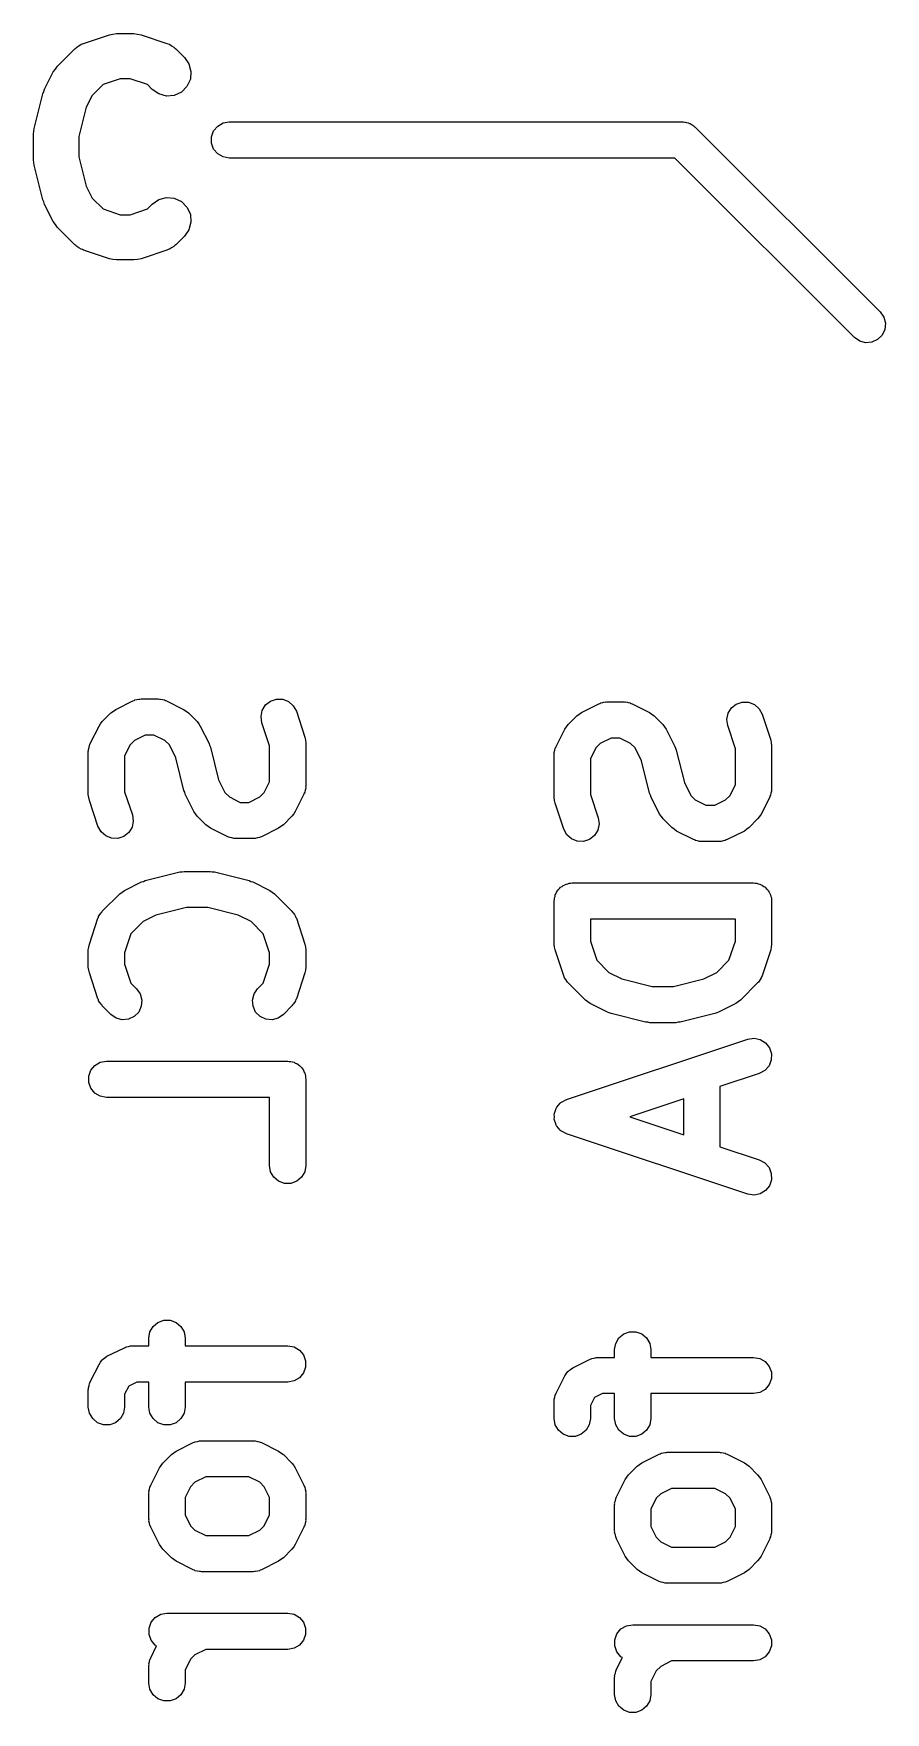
# Model space of a CAD drawing. Extents: x 91.3 to 189.8, y -113.5 to -60.4.
# Drawn here: x 133.19 to 137.89, y -69.68 to -60.41 of the extents above; entities that cross this region are included whole.
import ezdxf

# ---------------------------------------------------------------- set-up
doc = ezdxf.new("R2010")
doc.units = 0
doc.header["$MEASUREMENT"] = 0
doc.layers.add('BLACK', color=7, linetype='CONTINUOUS')

msp = doc.modelspace()

# ---------------------------------------------------------------- linework, layer by layer
at = {"layer": 'Black'}
for p, q in [((133.466, -60.4667), (133.609, -60.419)), ((133.609, -60.419), (133.628, -60.4161)), ((133.628, -60.4161), (133.648, -60.4126)), ((133.648, -60.4126), (133.743, -60.4126)), ((133.743, -60.4126), (133.763, -60.4161)), ((133.763, -60.4161), (133.783, -60.419)), ((133.783, -60.419), (133.926, -60.4667)), ((133.322, -60.5921), (133.417, -60.4968)), ((133.417, -60.4968), (133.423, -60.4927)), ((133.423, -60.4927), (133.428, -60.4873)), ((133.428, -60.4873), (133.44, -60.4803)), ((133.44, -60.4803), (133.452, -60.4719)), ((133.452, -60.4719), (133.459, -60.4701)), ((133.459, -60.4701), (133.466, -60.4667)), ((133.926, -60.4667), (133.932, -60.4701)), ((133.932, -60.4701), (133.939, -60.4719)), ((133.939, -60.4719), (133.951, -60.4803)), ((133.951, -60.4803), (133.964, -60.4873)), ((133.964, -60.4873), (133.969, -60.4927)), ((133.969, -60.4927), (133.975, -60.4968)), ((133.975, -60.4968), (134.022, -60.5445)), ((133.298, -60.6246), (133.31, -60.6085)), ((133.31, -60.6085), (133.322, -60.5921)), ((134.022, -60.5445), (134.047, -60.58)), ((134.047, -60.58), (134.058, -60.622)), ((133.251, -60.7198), (133.298, -60.6246)), ((133.573, -60.6945), (133.513, -60.7545)), ((133.668, -60.6626), (133.573, -60.6945)), ((133.723, -60.6626), (133.668, -60.6626)), ((133.819, -60.6945), (133.723, -60.6626)), ((133.845, -60.7212), (133.819, -60.6945)), ((134.036, -60.7046), (134.006, -60.7353)), ((134.055, -60.6652), (134.036, -60.7046)), ((134.058, -60.622), (134.055, -60.6652)), ((133.193, -60.9359), (133.241, -60.7454)), ((133.241, -60.7454), (133.247, -60.7329)), ((133.247, -60.7329), (133.251, -60.7198)), ((133.513, -60.7545), (133.48, -60.8193)), ((133.881, -60.7461), (133.845, -60.7212)), ((133.923, -60.7574), (133.881, -60.7461)), ((133.966, -60.7536), (133.923, -60.7574)), ((134.006, -60.7353), (133.966, -60.7536)), ((133.48, -60.8193), (133.44, -60.9816)), ((133.19, -60.9662), (133.192, -60.9511)), ((133.19, -61.109), (133.19, -60.9662)), ((133.192, -60.9511), (133.193, -60.9359)), ((133.44, -60.9816), (133.44, -61.0937)), ((134.172, -60.9826), (134.183, -60.95)), ((134.172, -61.0174), (134.172, -60.9826)), ((134.183, -60.95), (134.206, -60.9234)), ((134.206, -60.9234), (134.236, -60.906)), ((134.236, -60.906), (134.27, -60.9)), ((134.27, -60.9), (136.77, -60.9)), ((136.77, -60.9), (136.774, -60.9008)), ((136.774, -60.9008), (136.779, -60.9004)), ((136.779, -60.9004), (136.791, -60.9038)), ((136.791, -60.9038), (136.804, -60.906)), ((136.804, -60.906), (136.808, -60.9082)), ((136.808, -60.9082), (136.812, -60.9094)), ((136.812, -60.9094), (136.823, -60.9169)), ((136.823, -60.9169), (136.834, -60.9234)), ((136.834, -60.9234), (136.837, -60.9268)), ((136.837, -60.9268), (136.841, -60.9293)), ((136.841, -60.9293), (137.861, -61.9493)), ((134.183, -61.05), (134.172, -61.0174)), ((134.206, -61.0766), (134.183, -61.05)), ((134.236, -61.094), (134.206, -61.0766)), ((133.192, -61.1241), (133.19, -61.109)), ((133.193, -61.1394), (133.192, -61.1241)), ((133.241, -61.3298), (133.193, -61.1394)), ((133.44, -61.0937), (133.48, -61.2559)), ((134.27, -61.1), (134.236, -61.094)), ((136.729, -61.1), (134.27, -61.1)), ((137.719, -62.0907), (136.729, -61.1)), ((133.48, -61.2559), (133.513, -61.3207)), ((133.247, -61.3423), (133.241, -61.3298)), ((133.251, -61.3554), (133.247, -61.3423)), ((133.298, -61.4507), (133.251, -61.3554)), ((133.513, -61.3207), (133.573, -61.3807)), ((133.819, -61.3807), (133.845, -61.354)), ((133.845, -61.354), (133.881, -61.3291)), ((133.881, -61.3291), (133.923, -61.3179)), ((133.923, -61.3179), (133.966, -61.3216)), ((133.966, -61.3216), (134.006, -61.34)), ((134.006, -61.34), (134.036, -61.3707)), ((133.31, -61.4668), (133.298, -61.4507)), ((133.573, -61.3807), (133.668, -61.4126)), ((133.668, -61.4126), (133.723, -61.4126)), ((133.723, -61.4126), (133.819, -61.3807)), ((134.036, -61.3707), (134.055, -61.41)), ((134.055, -61.41), (134.058, -61.4533)), ((133.322, -61.4831), (133.31, -61.4668)), ((133.417, -61.5784), (133.322, -61.4831)), ((134.022, -61.5308), (133.975, -61.5784)), ((134.047, -61.4952), (134.022, -61.5308)), ((134.058, -61.4533), (134.047, -61.4952)), ((133.423, -61.5825), (133.417, -61.5784)), ((133.428, -61.5879), (133.423, -61.5825)), ((133.44, -61.5949), (133.428, -61.5879)), ((133.452, -61.6033), (133.44, -61.5949)), ((133.459, -61.6052), (133.452, -61.6033)), ((133.466, -61.6086), (133.459, -61.6052)), ((133.609, -61.6562), (133.466, -61.6086)), ((133.926, -61.6086), (133.783, -61.6562)), ((133.932, -61.6052), (133.926, -61.6086)), ((133.939, -61.6033), (133.932, -61.6052)), ((133.951, -61.5949), (133.939, -61.6033)), ((133.964, -61.5879), (133.951, -61.5949)), ((133.969, -61.5825), (133.964, -61.5879)), ((133.975, -61.5784), (133.969, -61.5825)), ((133.628, -61.6591), (133.609, -61.6562)), ((133.648, -61.6626), (133.628, -61.6591)), ((133.743, -61.6626), (133.648, -61.6626)), ((133.763, -61.6591), (133.743, -61.6626)), ((133.783, -61.6562), (133.763, -61.6591)), ((137.861, -61.9493), (137.881, -61.9777)), ((137.881, -61.9777), (137.89, -62.0113)), ((137.748, -62.1106), (137.719, -62.0907)), ((137.872, -62.0774), (137.847, -62.1019)), ((137.887, -62.0459), (137.872, -62.0774)), ((137.89, -62.0113), (137.887, -62.0459)), ((137.781, -62.1196), (137.748, -62.1106)), ((137.816, -62.1166), (137.781, -62.1196)), ((137.847, -62.1019), (137.816, -62.1166)), ((133.643, -64.1439), (133.738, -64.0963)), ((133.738, -64.0963), (133.744, -64.0946)), ((133.744, -64.0946), (133.749, -64.0917)), ((133.749, -64.0917), (133.76, -64.0897)), ((133.76, -64.0897), (133.771, -64.0864)), ((133.771, -64.0864), (133.777, -64.0867)), ((133.777, -64.0867), (133.783, -64.0857)), ((133.783, -64.0857), (133.878, -64.0857)), ((133.878, -64.0857), (133.884, -64.0867)), ((133.884, -64.0867), (133.89, -64.0864)), ((133.89, -64.0864), (133.901, -64.0897)), ((133.901, -64.0897), (133.912, -64.0917)), ((133.912, -64.0917), (133.917, -64.0946)), ((133.917, -64.0946), (133.923, -64.0963)), ((133.923, -64.0963), (134.018, -64.1439)), ((134.452, -64.149), (134.47, -64.1194)), ((134.47, -64.1194), (134.497, -64.0978)), ((134.497, -64.0978), (134.53, -64.0868)), ((134.53, -64.0868), (134.565, -64.0877)), ((134.565, -64.0877), (134.597, -64.1005)), ((134.597, -64.1005), (134.623, -64.1236)), ((134.623, -64.1236), (134.64, -64.1541)), ((136.213, -64.1601), (136.308, -64.1125)), ((136.308, -64.1125), (136.314, -64.1108)), ((136.314, -64.1108), (136.319, -64.1079)), ((136.319, -64.1079), (136.33, -64.1059)), ((136.33, -64.1059), (136.341, -64.1026)), ((136.341, -64.1026), (136.347, -64.1029)), ((136.347, -64.1029), (136.353, -64.1019)), ((136.353, -64.1019), (136.448, -64.1019)), ((136.448, -64.1019), (136.454, -64.1029)), ((136.454, -64.1029), (136.46, -64.1026)), ((136.46, -64.1026), (136.471, -64.1059)), ((136.471, -64.1059), (136.482, -64.1079)), ((136.482, -64.1079), (136.487, -64.1108)), ((136.487, -64.1108), (136.493, -64.1125)), ((136.493, -64.1125), (136.588, -64.1601)), ((137.022, -64.1651), (137.04, -64.1356)), ((137.04, -64.1356), (137.067, -64.114)), ((137.067, -64.114), (137.1, -64.103)), ((137.1, -64.103), (137.135, -64.1039)), ((137.135, -64.1039), (137.167, -64.1167)), ((137.167, -64.1167), (137.193, -64.1397)), ((133.551, -64.2362), (133.56, -64.2234)), ((133.56, -64.2234), (133.569, -64.2102)), ((133.569, -64.2102), (133.617, -64.1626)), ((133.617, -64.1626), (133.63, -64.1534)), ((133.63, -64.1534), (133.643, -64.1439)), ((134.018, -64.1439), (134.031, -64.1534)), ((134.031, -64.1534), (134.044, -64.1626)), ((134.044, -64.1626), (134.092, -64.2102)), ((134.092, -64.2102), (134.101, -64.2234)), ((134.101, -64.2234), (134.11, -64.2362)), ((134.445, -64.183), (134.452, -64.149)), ((134.45, -64.2173), (134.445, -64.183)), ((134.492, -64.3448), (134.45, -64.2173)), ((134.64, -64.1541), (134.687, -64.2969)), ((136.13, -64.2396), (136.139, -64.2264)), ((136.139, -64.2264), (136.187, -64.1788)), ((136.187, -64.1788), (136.2, -64.1696)), ((136.2, -64.1696), (136.213, -64.1601)), ((136.588, -64.1601), (136.601, -64.1696)), ((136.601, -64.1696), (136.614, -64.1788)), ((136.614, -64.1788), (136.662, -64.2264)), ((136.662, -64.2264), (136.671, -64.2395)), ((137.015, -64.1992), (137.022, -64.1651)), ((137.02, -64.2335), (137.015, -64.1992)), ((137.193, -64.1397), (137.21, -64.1703)), ((137.21, -64.1703), (137.257, -64.3131)), ((133.503, -64.3315), (133.551, -64.2362)), ((133.747, -64.3155), (133.722, -64.3402)), ((133.806, -64.2857), (133.747, -64.3155)), ((133.854, -64.2857), (133.806, -64.2857)), ((133.914, -64.3155), (133.854, -64.2857)), ((133.939, -64.3402), (133.914, -64.3155)), ((134.11, -64.2362), (134.158, -64.3315)), ((134.687, -64.2969), (134.69, -64.3128)), ((134.69, -64.3128), (134.692, -64.3286)), ((136.073, -64.3477), (136.121, -64.2524)), ((136.121, -64.2524), (136.13, -64.2396)), ((136.376, -64.3019), (136.317, -64.3317)), ((136.424, -64.3019), (136.376, -64.3019)), ((136.484, -64.3317), (136.424, -64.3019)), ((136.671, -64.2395), (136.68, -64.2524)), ((136.68, -64.2524), (136.728, -64.3477)), ((137.062, -64.361), (137.02, -64.2335)), ((137.257, -64.3131), (137.26, -64.329)), ((133.492, -64.3762), (133.493, -64.3705)), ((133.492, -64.6143), (133.492, -64.3762)), ((133.493, -64.3648), (133.496, -64.3535)), ((133.493, -64.3705), (133.493, -64.3648)), ((133.496, -64.3535), (133.498, -64.342)), ((133.498, -64.342), (133.501, -64.337)), ((133.501, -64.337), (133.503, -64.3315)), ((133.722, -64.3402), (133.692, -64.3998)), ((133.692, -64.3998), (133.692, -64.5981)), ((133.974, -64.4111), (133.939, -64.3402)), ((134.019, -64.5909), (133.974, -64.4111)), ((134.158, -64.3315), (134.161, -64.342)), ((134.161, -64.342), (134.166, -64.3519)), ((134.166, -64.3519), (134.211, -64.5318)), ((134.492, -64.5431), (134.492, -64.3448)), ((134.692, -64.3286), (134.692, -64.5667)), ((136.062, -64.3924), (136.063, -64.3867)), ((136.062, -64.6305), (136.062, -64.3924)), ((136.063, -64.3809), (136.066, -64.3697)), ((136.063, -64.3867), (136.063, -64.3809)), ((136.066, -64.3697), (136.068, -64.3582)), ((136.068, -64.3582), (136.071, -64.3532)), ((136.071, -64.3532), (136.073, -64.3477)), ((136.292, -64.3564), (136.262, -64.416)), ((136.262, -64.416), (136.262, -64.6142)), ((136.317, -64.3317), (136.292, -64.3564)), ((136.509, -64.3564), (136.484, -64.3317)), ((136.544, -64.4273), (136.509, -64.3564)), ((136.728, -64.3477), (136.731, -64.3581)), ((136.731, -64.3581), (136.736, -64.3681)), ((136.736, -64.3681), (136.781, -64.548)), ((137.062, -64.5592), (137.062, -64.361)), ((137.26, -64.329), (137.262, -64.3448)), ((137.262, -64.3448), (137.262, -64.5829)), ((136.589, -64.6071), (136.544, -64.4273)), ((133.692, -64.5981), (133.735, -64.7255)), ((134.024, -64.6009), (134.019, -64.5909)), ((134.027, -64.6114), (134.024, -64.6009)), ((134.211, -64.5318), (134.246, -64.6027)), ((134.246, -64.6027), (134.271, -64.6273)), ((134.438, -64.6273), (134.463, -64.6027)), ((134.463, -64.6027), (134.492, -64.5431)), ((134.686, -64.6009), (134.683, -64.6059)), ((134.688, -64.5893), (134.686, -64.6009)), ((134.692, -64.5781), (134.688, -64.5893)), ((134.692, -64.5667), (134.691, -64.5723)), ((134.691, -64.5723), (134.692, -64.5781)), ((136.781, -64.548), (136.816, -64.6189)), ((137.033, -64.6189), (137.062, -64.5592)), ((137.262, -64.5943), (137.258, -64.6055)), ((137.262, -64.5829), (137.261, -64.5885)), ((137.261, -64.5885), (137.262, -64.5943)), ((133.495, -64.6301), (133.492, -64.6143)), ((133.498, -64.6459), (133.495, -64.6301)), ((133.545, -64.7888), (133.498, -64.6459)), ((134.074, -64.7066), (134.027, -64.6114)), ((134.271, -64.6273), (134.33, -64.6571)), ((134.33, -64.6571), (134.378, -64.6571)), ((134.378, -64.6571), (134.438, -64.6273)), ((134.682, -64.6114), (134.634, -64.7066)), ((134.683, -64.6059), (134.682, -64.6114)), ((136.065, -64.6463), (136.062, -64.6305)), ((136.068, -64.6621), (136.065, -64.6463)), ((136.115, -64.805), (136.068, -64.6621)), ((136.262, -64.6142), (136.305, -64.7417)), ((136.594, -64.6171), (136.589, -64.6071)), ((136.597, -64.6276), (136.594, -64.6171)), ((136.644, -64.7228), (136.597, -64.6276)), ((136.816, -64.6189), (136.841, -64.6435)), ((136.841, -64.6435), (136.9, -64.6733)), ((136.9, -64.6733), (136.948, -64.6733)), ((136.948, -64.6733), (137.008, -64.6435)), ((137.008, -64.6435), (137.033, -64.6189)), ((137.252, -64.6276), (137.204, -64.7228)), ((137.253, -64.6221), (137.252, -64.6276)), ((137.256, -64.6171), (137.253, -64.6221)), ((137.258, -64.6055), (137.256, -64.6171)), ((133.74, -64.7599), (133.733, -64.7939)), ((133.735, -64.7255), (133.74, -64.7599)), ((134.084, -64.7195), (134.074, -64.7066)), ((134.093, -64.7326), (134.084, -64.7195)), ((134.141, -64.7802), (134.093, -64.7326)), ((134.154, -64.7894), (134.141, -64.7802)), ((134.568, -64.7802), (134.555, -64.7894)), ((134.615, -64.7326), (134.568, -64.7802)), ((134.625, -64.7195), (134.615, -64.7326)), ((134.634, -64.7066), (134.625, -64.7195)), ((136.31, -64.7761), (136.303, -64.8101)), ((136.305, -64.7417), (136.31, -64.7761)), ((136.654, -64.7357), (136.644, -64.7228)), ((136.663, -64.7488), (136.654, -64.7357)), ((136.711, -64.7964), (136.663, -64.7488)), ((137.185, -64.7488), (137.138, -64.7964)), ((137.195, -64.7357), (137.185, -64.7488)), ((137.204, -64.7228), (137.195, -64.7357)), ((133.562, -64.8193), (133.545, -64.7888)), ((133.588, -64.8423), (133.562, -64.8193)), ((133.62, -64.8551), (133.588, -64.8423)), ((133.655, -64.8561), (133.62, -64.8551)), ((133.688, -64.8451), (133.655, -64.8561)), ((133.715, -64.8235), (133.688, -64.8451)), ((133.733, -64.7939), (133.715, -64.8235)), ((134.167, -64.799), (134.154, -64.7894)), ((134.262, -64.8466), (134.167, -64.799)), ((134.267, -64.8482), (134.262, -64.8466)), ((134.272, -64.8511), (134.267, -64.8482)), ((134.284, -64.8531), (134.272, -64.8511)), ((134.295, -64.8565), (134.284, -64.8531)), ((134.301, -64.8561), (134.295, -64.8565)), ((134.307, -64.8571), (134.301, -64.8561)), ((134.402, -64.8571), (134.307, -64.8571)), ((134.408, -64.8561), (134.402, -64.8571)), ((134.413, -64.8565), (134.408, -64.8561)), ((134.425, -64.8531), (134.413, -64.8565)), ((134.436, -64.8511), (134.425, -64.8531)), ((134.441, -64.8482), (134.436, -64.8511)), ((134.447, -64.8466), (134.441, -64.8482)), ((134.542, -64.799), (134.447, -64.8466)), ((134.555, -64.7894), (134.542, -64.799)), ((136.132, -64.8355), (136.115, -64.805)), ((136.158, -64.8585), (136.132, -64.8355)), ((136.19, -64.8713), (136.158, -64.8585)), ((136.225, -64.8723), (136.19, -64.8713)), ((136.258, -64.8613), (136.225, -64.8723)), ((136.285, -64.8397), (136.258, -64.8613)), ((136.303, -64.8101), (136.285, -64.8397)), ((136.724, -64.8056), (136.711, -64.7964)), ((136.737, -64.8152), (136.724, -64.8056)), ((136.832, -64.8628), (136.737, -64.8152)), ((136.837, -64.8644), (136.832, -64.8628)), ((136.842, -64.8673), (136.837, -64.8644)), ((136.854, -64.8693), (136.842, -64.8673)), ((136.865, -64.8727), (136.854, -64.8693)), ((136.871, -64.8723), (136.865, -64.8727)), ((136.877, -64.8733), (136.871, -64.8723)), ((136.972, -64.8733), (136.877, -64.8733)), ((136.978, -64.8723), (136.972, -64.8733)), ((136.983, -64.8727), (136.978, -64.8723)), ((136.995, -64.8693), (136.983, -64.8727)), ((137.006, -64.8673), (136.995, -64.8693)), ((137.011, -64.8644), (137.006, -64.8673)), ((137.017, -64.8628), (137.011, -64.8644)), ((137.112, -64.8152), (137.017, -64.8628)), ((137.125, -64.8056), (137.112, -64.8152)), ((137.138, -64.7964), (137.125, -64.8056)), ((133.806, -65.0887), (133.997, -65.0411)), ((133.997, -65.0411), (134.009, -65.0402)), ((134.009, -65.0402), (134.021, -65.0381)), ((134.021, -65.0381), (134.164, -65.0381)), ((134.164, -65.0381), (134.176, -65.0402)), ((134.176, -65.0402), (134.188, -65.0411)), ((134.188, -65.0411), (134.379, -65.0887)), ((133.665, -65.1626), (133.678, -65.1534)), ((133.678, -65.1534), (133.691, -65.1439)), ((133.691, -65.1439), (133.786, -65.0963)), ((133.786, -65.0963), (133.796, -65.0932)), ((133.796, -65.0932), (133.806, -65.0887)), ((134.379, -65.0887), (134.389, -65.0932)), ((134.389, -65.0932), (134.399, -65.0963)), ((134.399, -65.0963), (134.494, -65.1439)), ((134.494, -65.1439), (134.507, -65.1534)), ((134.507, -65.1534), (134.52, -65.1626)), ((136.073, -65.1601), (136.076, -65.1519)), ((136.076, -65.1519), (136.081, -65.1452)), ((136.081, -65.1452), (136.086, -65.1376)), ((136.086, -65.1376), (136.092, -65.132)), ((136.092, -65.132), (136.098, -65.1253)), ((136.098, -65.1253), (136.106, -65.1209)), ((136.106, -65.1209), (136.112, -65.1153)), ((136.112, -65.1153), (136.121, -65.1123)), ((136.121, -65.1123), (136.128, -65.1079)), ((136.128, -65.1079), (136.137, -65.1064)), ((136.137, -65.1064), (136.145, -65.1034)), ((136.145, -65.1034), (136.154, -65.1034)), ((136.154, -65.1034), (136.162, -65.1019)), ((136.162, -65.1019), (137.162, -65.1019)), ((137.162, -65.1019), (137.171, -65.1034)), ((137.171, -65.1034), (137.18, -65.1034)), ((137.18, -65.1034), (137.188, -65.1064)), ((137.188, -65.1064), (137.197, -65.1079)), ((137.197, -65.1079), (137.204, -65.1123)), ((137.204, -65.1123), (137.212, -65.1153)), ((137.212, -65.1153), (137.219, -65.1209)), ((137.219, -65.1209), (137.227, -65.1253)), ((137.227, -65.1253), (137.232, -65.132)), ((137.232, -65.132), (137.239, -65.1376)), ((137.239, -65.1376), (137.243, -65.1452)), ((137.243, -65.1452), (137.249, -65.1519)), ((137.249, -65.1519), (137.252, -65.1601)), ((133.569, -65.2579), (133.665, -65.1626)), ((134.033, -65.2381), (133.865, -65.2801)), ((134.151, -65.2381), (134.033, -65.2381)), ((134.319, -65.2801), (134.151, -65.2381)), ((134.52, -65.1626), (134.615, -65.2579)), ((136.062, -65.2019), (136.064, -65.1933)), ((136.062, -65.44), (136.062, -65.2019)), ((136.064, -65.1845), (136.067, -65.1763)), ((136.064, -65.1933), (136.064, -65.1845)), ((136.067, -65.1763), (136.068, -65.1677)), ((136.068, -65.1677), (136.073, -65.1601)), ((137.252, -65.1601), (137.256, -65.1677)), ((137.256, -65.1677), (137.258, -65.1763)), ((137.258, -65.1763), (137.261, -65.1845)), ((137.261, -65.1845), (137.261, -65.1933)), ((137.261, -65.1933), (137.262, -65.2019)), ((137.262, -65.2019), (137.262, -65.44)), ((133.498, -65.4398), (133.545, -65.2969)), ((133.545, -65.2969), (133.548, -65.2919)), ((133.548, -65.2919), (133.549, -65.2863)), ((133.549, -65.2863), (133.556, -65.2767)), ((133.556, -65.2767), (133.562, -65.2664)), ((133.562, -65.2664), (133.566, -65.2626)), ((133.566, -65.2626), (133.569, -65.2579)), ((133.794, -65.3155), (133.727, -65.3826)), ((133.865, -65.2801), (133.794, -65.3155)), ((134.39, -65.3155), (134.319, -65.2801)), ((134.457, -65.3826), (134.39, -65.3155)), ((134.615, -65.2579), (134.619, -65.2626)), ((134.619, -65.2626), (134.623, -65.2664)), ((134.623, -65.2664), (134.629, -65.2767)), ((134.629, -65.2767), (134.635, -65.2863)), ((134.635, -65.2863), (134.637, -65.2919)), ((134.637, -65.2919), (134.64, -65.2969)), ((134.64, -65.2969), (134.687, -65.4398)), ((136.262, -65.3019), (136.262, -65.4238)), ((137.062, -65.3019), (136.262, -65.3019)), ((137.062, -65.4238), (137.062, -65.3019)), ((133.727, -65.3826), (133.692, -65.4877)), ((134.492, -65.4877), (134.457, -65.3826)), ((136.262, -65.4238), (136.297, -65.5288)), ((137.027, -65.5288), (137.062, -65.4238)), ((133.492, -65.4714), (133.495, -65.4556)), ((133.492, -65.5667), (133.492, -65.4714)), ((133.495, -65.4556), (133.498, -65.4398)), ((133.692, -65.4877), (133.692, -65.5504)), ((134.492, -65.5504), (134.492, -65.4877)), ((134.687, -65.4398), (134.69, -65.4556)), ((134.69, -65.4556), (134.692, -65.4714)), ((134.692, -65.4714), (134.692, -65.5667)), ((136.065, -65.4558), (136.062, -65.44)), ((136.068, -65.4716), (136.065, -65.4558)), ((136.115, -65.6145), (136.068, -65.4716)), ((136.297, -65.5288), (136.364, -65.5959)), ((136.96, -65.5959), (137.027, -65.5288)), ((137.257, -65.4716), (137.21, -65.6145)), ((137.26, -65.4558), (137.257, -65.4716)), ((137.262, -65.44), (137.26, -65.4558)), ((133.495, -65.5825), (133.492, -65.5667)), ((133.498, -65.5983), (133.495, -65.5825)), ((133.545, -65.7411), (133.498, -65.5983)), ((133.692, -65.5504), (133.727, -65.6555)), ((134.457, -65.6555), (134.492, -65.5504)), ((134.687, -65.5983), (134.64, -65.7411)), ((134.69, -65.5825), (134.687, -65.5983)), ((134.692, -65.5667), (134.69, -65.5825)), ((136.118, -65.6196), (136.115, -65.6145)), ((136.119, -65.6251), (136.118, -65.6196)), ((136.364, -65.5959), (136.435, -65.6314)), ((136.889, -65.6314), (136.96, -65.5959)), ((137.207, -65.6195), (137.205, -65.6251)), ((137.21, -65.6145), (137.207, -65.6195)), ((133.727, -65.6555), (133.758, -65.6864)), ((133.758, -65.6864), (133.778, -65.7149)), ((133.778, -65.7149), (133.787, -65.7484)), ((134.398, -65.7484), (134.407, -65.7149)), ((134.407, -65.7149), (134.426, -65.6864)), ((134.426, -65.6864), (134.457, -65.6555)), ((136.126, -65.6347), (136.119, -65.6251)), ((136.132, -65.645), (136.126, -65.6347)), ((136.136, -65.6488), (136.132, -65.645)), ((136.139, -65.6536), (136.136, -65.6488)), ((136.235, -65.7488), (136.139, -65.6536)), ((136.435, -65.6314), (136.603, -65.6733)), ((136.603, -65.6733), (136.721, -65.6733)), ((136.721, -65.6733), (136.889, -65.6314)), ((137.185, -65.6536), (137.09, -65.7488)), ((137.189, -65.6488), (137.185, -65.6536)), ((137.193, -65.645), (137.189, -65.6488)), ((137.199, -65.6347), (137.193, -65.645)), ((137.205, -65.6251), (137.199, -65.6347)), ((133.548, -65.7462), (133.545, -65.7411)), ((133.549, -65.7518), (133.548, -65.7462)), ((133.556, -65.7614), (133.549, -65.7518)), ((133.562, -65.7717), (133.556, -65.7614)), ((133.566, -65.7755), (133.562, -65.7717)), ((133.569, -65.7802), (133.566, -65.7755)), ((133.617, -65.8279), (133.569, -65.7802)), ((133.784, -65.783), (133.77, -65.8145)), ((133.787, -65.7484), (133.784, -65.783)), ((134.401, -65.783), (134.398, -65.7484)), ((134.415, -65.8145), (134.401, -65.783)), ((134.615, -65.7802), (134.568, -65.8279)), ((134.619, -65.7755), (134.615, -65.7802)), ((134.623, -65.7717), (134.619, -65.7755)), ((134.629, -65.7614), (134.623, -65.7717)), ((134.635, -65.7518), (134.629, -65.7614)), ((134.637, -65.7462), (134.635, -65.7518)), ((134.64, -65.7411), (134.637, -65.7462)), ((136.248, -65.758), (136.235, -65.7488)), ((136.261, -65.7675), (136.248, -65.758)), ((136.356, -65.8152), (136.261, -65.7675)), ((137.064, -65.7675), (136.969, -65.8152)), ((137.077, -65.758), (137.064, -65.7675)), ((137.09, -65.7488), (137.077, -65.758)), ((133.645, -65.8478), (133.617, -65.8279)), ((133.679, -65.8568), (133.645, -65.8478)), ((133.714, -65.8537), (133.679, -65.8568)), ((133.745, -65.8391), (133.714, -65.8537)), ((133.77, -65.8145), (133.745, -65.8391)), ((134.44, -65.8391), (134.415, -65.8145)), ((134.471, -65.8537), (134.44, -65.8391)), ((134.506, -65.8568), (134.471, -65.8537)), ((134.539, -65.8478), (134.506, -65.8568)), ((134.568, -65.8279), (134.539, -65.8478)), ((136.366, -65.8183), (136.356, -65.8152)), ((136.376, -65.8227), (136.366, -65.8183)), ((136.567, -65.8703), (136.376, -65.8227)), ((136.579, -65.8712), (136.567, -65.8703)), ((136.591, -65.8733), (136.579, -65.8712)), ((136.734, -65.8733), (136.591, -65.8733)), ((136.746, -65.8712), (136.734, -65.8733)), ((136.758, -65.8703), (136.746, -65.8712)), ((136.949, -65.8227), (136.758, -65.8703)), ((136.959, -65.8183), (136.949, -65.8227)), ((136.969, -65.8152), (136.959, -65.8183)), ((136.131, -66.2975), (137.131, -65.9642)), ((137.131, -65.9642), (137.165, -65.9591)), ((137.165, -65.9591), (137.199, -65.966)), ((137.199, -65.966), (137.229, -65.9842)), ((137.229, -65.9842), (137.25, -66.0114)), ((133.558, -66.0917), (133.592, -66.0857)), ((133.592, -66.0857), (134.592, -66.0857)), ((134.592, -66.0857), (134.601, -66.0872)), ((137.26, -66.0791), (137.248, -66.1114)), ((137.25, -66.0114), (137.261, -66.0444)), ((137.261, -66.0444), (137.26, -66.0791)), ((133.494, -66.1683), (133.506, -66.1357)), ((133.494, -66.2031), (133.494, -66.1683)), ((133.506, -66.1357), (133.528, -66.1091)), ((133.528, -66.1091), (133.558, -66.0917)), ((134.601, -66.0872), (134.61, -66.0872)), ((134.61, -66.0872), (134.618, -66.0902)), ((134.618, -66.0902), (134.627, -66.0917)), ((134.627, -66.0917), (134.634, -66.0961)), ((134.634, -66.0961), (134.642, -66.0991)), ((134.642, -66.0991), (134.649, -66.1047)), ((134.649, -66.1047), (134.657, -66.1091)), ((134.657, -66.1091), (134.662, -66.1158)), ((134.662, -66.1158), (134.669, -66.1214)), ((134.669, -66.1214), (134.673, -66.129)), ((134.673, -66.129), (134.679, -66.1357)), ((134.679, -66.1357), (134.682, -66.1439)), ((134.682, -66.1439), (134.686, -66.1515)), ((134.686, -66.1515), (134.688, -66.1601)), ((134.688, -66.1601), (134.691, -66.1683)), ((134.691, -66.1683), (134.691, -66.1771)), ((134.691, -66.1771), (134.692, -66.1857)), ((137.194, -66.1539), (136.977, -66.2264)), ((137.225, -66.1374), (137.194, -66.1539)), ((137.248, -66.1114), (137.225, -66.1374)), ((133.506, -66.2357), (133.494, -66.2031)), ((133.528, -66.2623), (133.506, -66.2357)), ((133.558, -66.2797), (133.528, -66.2623)), ((134.692, -66.1857), (134.692, -66.6619)), ((136.977, -66.2264), (136.977, -66.5584)), ((133.592, -66.2857), (133.558, -66.2797)), ((134.492, -66.2857), (133.592, -66.2857)), ((134.492, -66.6619), (134.492, -66.2857)), ((136.064, -66.3723), (136.07, -66.3587)), ((136.07, -66.3587), (136.074, -66.3448)), ((136.074, -66.3448), (136.076, -66.3426)), ((136.076, -66.3426), (136.077, -66.34)), ((136.077, -66.34), (136.087, -66.3291)), ((136.087, -66.3291), (136.096, -66.3176)), ((136.096, -66.3176), (136.098, -66.3161)), ((136.098, -66.3161), (136.1, -66.314)), ((136.1, -66.314), (136.113, -66.3071)), ((136.113, -66.3071), (136.126, -66.2994)), ((136.126, -66.2994), (136.128, -66.2988)), ((136.128, -66.2988), (136.131, -66.2975)), ((136.777, -66.293), (136.479, -66.3924)), ((136.777, -66.4917), (136.777, -66.293)), ((136.063, -66.3777), (136.064, -66.3751)), ((136.064, -66.3924), (136.063, -66.3777)), ((136.063, -66.407), (136.064, -66.3924)), ((136.064, -66.4097), (136.063, -66.407)), ((136.064, -66.3751), (136.064, -66.3723)), ((136.064, -66.4124), (136.064, -66.4097)), ((136.07, -66.4261), (136.064, -66.4124)), ((136.074, -66.44), (136.07, -66.4261)), ((136.076, -66.4422), (136.074, -66.44)), ((136.077, -66.4447), (136.076, -66.4422)), ((136.087, -66.4557), (136.077, -66.4447)), ((136.096, -66.4672), (136.087, -66.4557)), ((136.479, -66.3924), (136.777, -66.4917)), ((136.098, -66.4686), (136.096, -66.4672)), ((136.1, -66.4707), (136.098, -66.4686)), ((136.113, -66.4777), (136.1, -66.4707)), ((136.126, -66.4854), (136.113, -66.4777)), ((136.128, -66.4859), (136.126, -66.4854)), ((136.131, -66.4872), (136.128, -66.4859)), ((137.131, -66.8206), (136.131, -66.4872)), ((136.977, -66.5584), (137.194, -66.6308)), ((137.194, -66.6308), (137.225, -66.6474)), ((134.498, -66.6961), (134.492, -66.6619)), ((134.516, -66.7262), (134.498, -66.6961)), ((134.542, -66.7485), (134.516, -66.7262)), ((134.669, -66.7262), (134.642, -66.7485)), ((134.686, -66.6961), (134.669, -66.7262)), ((134.692, -66.6619), (134.686, -66.6961)), ((137.225, -66.6474), (137.248, -66.6734)), ((137.248, -66.6734), (137.26, -66.7057)), ((137.26, -66.7057), (137.261, -66.7404)), ((134.575, -66.7604), (134.542, -66.7485)), ((134.61, -66.7604), (134.575, -66.7604)), ((134.642, -66.7485), (134.61, -66.7604)), ((137.165, -66.8257), (137.131, -66.8206)), ((137.199, -66.8187), (137.165, -66.8257)), ((137.229, -66.8005), (137.199, -66.8187)), ((137.25, -66.7733), (137.229, -66.8005)), ((137.261, -66.7404), (137.25, -66.7733)), ((133.832, -67.5801), (133.849, -67.55)), ((133.849, -67.55), (133.876, -67.5277)), ((133.876, -67.5277), (133.908, -67.5158)), ((133.908, -67.5158), (133.943, -67.5158)), ((133.943, -67.5158), (133.976, -67.5277)), ((133.976, -67.5277), (134.002, -67.55)), ((134.002, -67.55), (134.02, -67.5801)), ((133.701, -67.6632), (133.713, -67.6611)), ((133.713, -67.6611), (133.724, -67.6578)), ((133.724, -67.6578), (133.73, -67.6581)), ((133.73, -67.6581), (133.735, -67.6571)), ((133.735, -67.6571), (133.826, -67.6571)), ((133.826, -67.6143), (133.832, -67.5801)), ((133.826, -67.6571), (133.826, -67.6143)), ((134.02, -67.5801), (134.026, -67.6143)), ((134.026, -67.6143), (134.026, -67.6571)), ((134.026, -67.6571), (134.592, -67.6571)), ((134.592, -67.6571), (134.627, -67.6632)), ((136.396, -67.6781), (136.402, -67.6439)), ((136.402, -67.6439), (136.419, -67.6138)), ((136.419, -67.6138), (136.446, -67.5915)), ((136.446, -67.5915), (136.478, -67.5796)), ((136.478, -67.5796), (136.513, -67.5796)), ((136.513, -67.5796), (136.546, -67.5915)), ((136.546, -67.5915), (136.572, -67.6138)), ((136.572, -67.6138), (136.59, -67.6439)), ((136.59, -67.6439), (136.596, -67.6781)), ((133.551, -67.76), (133.559, -67.7482)), ((133.559, -67.7482), (133.567, -67.736)), ((133.567, -67.736), (133.57, -67.7344)), ((133.57, -67.7344), (133.571, -67.7321)), ((133.571, -67.7321), (133.583, -67.7241)), ((133.583, -67.7241), (133.595, -67.7153)), ((133.595, -67.7153), (133.691, -67.6677)), ((133.691, -67.6677), (133.696, -67.6661)), ((133.696, -67.6661), (133.701, -67.6632)), ((134.627, -67.6632), (134.657, -67.6805)), ((134.657, -67.6805), (134.679, -67.7071)), ((134.679, -67.7071), (134.691, -67.7398)), ((134.691, -67.7398), (134.691, -67.7745)), ((136.165, -67.7791), (136.261, -67.7315)), ((136.261, -67.7315), (136.266, -67.7299)), ((136.266, -67.7299), (136.271, -67.727)), ((136.271, -67.727), (136.283, -67.7249)), ((136.283, -67.7249), (136.294, -67.7216)), ((136.294, -67.7216), (136.3, -67.722)), ((136.3, -67.722), (136.305, -67.721)), ((136.305, -67.721), (136.396, -67.721)), ((136.396, -67.721), (136.396, -67.6781)), ((136.596, -67.6781), (136.596, -67.721)), ((136.596, -67.721), (137.162, -67.721)), ((137.162, -67.721), (137.197, -67.727)), ((137.197, -67.727), (137.227, -67.7443)), ((137.227, -67.7443), (137.249, -67.771)), ((133.503, -67.8553), (133.551, -67.76)), ((134.657, -67.8337), (134.627, -67.8511)), ((134.679, -67.8071), (134.657, -67.8337)), ((134.691, -67.7745), (134.679, -67.8071)), ((136.073, -67.9191), (136.121, -67.8238)), ((136.121, -67.8238), (136.129, -67.8121)), ((136.129, -67.8121), (136.137, -67.7998)), ((136.137, -67.7998), (136.14, -67.7982)), ((136.14, -67.7982), (136.141, -67.796)), ((136.141, -67.796), (136.153, -67.7879)), ((136.153, -67.7879), (136.165, -67.7791)), ((137.249, -67.771), (137.261, -67.8036)), ((137.261, -67.8383), (137.249, -67.871)), ((137.261, -67.8036), (137.261, -67.8383)), ((133.492, -67.9), (133.493, -67.8943)), ((133.492, -67.9952), (133.492, -67.9)), ((133.493, -67.8886), (133.496, -67.8773)), ((133.493, -67.8943), (133.493, -67.8886)), ((133.496, -67.8773), (133.498, -67.8658)), ((133.498, -67.8658), (133.501, -67.8608)), ((133.501, -67.8608), (133.503, -67.8553)), ((133.715, -67.8793), (133.692, -67.9236)), ((133.692, -67.9236), (133.692, -67.9952)), ((133.759, -67.8571), (133.715, -67.8793)), ((133.826, -67.8571), (133.759, -67.8571)), ((133.826, -67.9952), (133.826, -67.8571)), ((134.592, -67.8571), (134.026, -67.8571)), ((134.026, -67.8571), (134.026, -67.9952)), ((134.627, -67.8511), (134.592, -67.8571)), ((136.066, -67.9411), (136.068, -67.9296)), ((136.068, -67.9296), (136.071, -67.9246)), ((136.071, -67.9246), (136.073, -67.9191)), ((136.329, -67.921), (136.285, -67.9431)), ((136.396, -67.921), (136.329, -67.921)), ((136.396, -68.059), (136.396, -67.921)), ((137.162, -67.921), (136.596, -67.921)), ((136.596, -67.921), (136.596, -68.059)), ((137.197, -67.9149), (137.162, -67.921)), ((137.227, -67.8976), (137.197, -67.9149)), ((137.249, -67.871), (137.227, -67.8976)), ((133.498, -68.0294), (133.492, -67.9952)), ((133.516, -68.0595), (133.498, -68.0294)), ((133.686, -68.0294), (133.669, -68.0595)), ((133.692, -67.9952), (133.686, -68.0294)), ((133.832, -68.0294), (133.826, -67.9952)), ((133.849, -68.0595), (133.832, -68.0294)), ((134.02, -68.0294), (134.002, -68.0595)), ((134.026, -67.9952), (134.02, -68.0294)), ((136.062, -67.9638), (136.063, -67.9581)), ((136.062, -68.059), (136.062, -67.9638)), ((136.063, -67.9524), (136.066, -67.9411)), ((136.063, -67.9581), (136.063, -67.9524)), ((136.285, -67.9431), (136.262, -67.9874)), ((136.262, -67.9874), (136.262, -68.059)), ((133.542, -68.0818), (133.516, -68.0595)), ((133.575, -68.0937), (133.542, -68.0818)), ((133.61, -68.0937), (133.575, -68.0937)), ((133.642, -68.0818), (133.61, -68.0937)), ((133.669, -68.0595), (133.642, -68.0818)), ((133.876, -68.0818), (133.849, -68.0595)), ((133.908, -68.0937), (133.876, -68.0818)), ((133.943, -68.0937), (133.908, -68.0937)), ((133.976, -68.0818), (133.943, -68.0937)), ((134.002, -68.0595), (133.976, -68.0818)), ((136.068, -68.0932), (136.062, -68.059)), ((136.086, -68.1233), (136.068, -68.0932)), ((136.112, -68.1457), (136.086, -68.1233)), ((136.239, -68.1233), (136.212, -68.1457)), ((136.256, -68.0932), (136.239, -68.1233)), ((136.262, -68.059), (136.256, -68.0932)), ((136.402, -68.0932), (136.396, -68.059)), ((136.419, -68.1233), (136.402, -68.0932)), ((136.446, -68.1457), (136.419, -68.1233)), ((136.572, -68.1233), (136.546, -68.1457)), ((136.59, -68.0932), (136.572, -68.1233)), ((136.596, -68.059), (136.59, -68.0932)), ((133.976, -68.2391), (134.071, -68.1915)), ((134.071, -68.1915), (134.077, -68.1899)), ((134.077, -68.1899), (134.082, -68.187)), ((134.082, -68.187), (134.094, -68.185)), ((134.094, -68.185), (134.105, -68.1816)), ((134.105, -68.1816), (134.111, -68.182)), ((134.111, -68.182), (134.116, -68.181)), ((134.116, -68.181), (134.402, -68.181)), ((134.402, -68.181), (134.408, -68.182)), ((134.408, -68.182), (134.413, -68.1816)), ((134.413, -68.1816), (134.425, -68.1849)), ((134.425, -68.1849), (134.436, -68.187)), ((134.436, -68.187), (134.441, -68.1899)), ((134.441, -68.1899), (134.447, -68.1915)), ((134.447, -68.1915), (134.542, -68.2391)), ((136.145, -68.1575), (136.112, -68.1457)), ((136.18, -68.1575), (136.145, -68.1575)), ((136.212, -68.1457), (136.18, -68.1575)), ((136.478, -68.1575), (136.446, -68.1457)), ((136.513, -68.1575), (136.478, -68.1575)), ((136.546, -68.1457), (136.513, -68.1575)), ((133.893, -68.3186), (133.903, -68.3055)), ((133.903, -68.3055), (133.95, -68.2579)), ((133.95, -68.2579), (133.963, -68.2487)), ((133.963, -68.2487), (133.976, -68.2391)), ((134.542, -68.2391), (134.555, -68.2487)), ((134.555, -68.2487), (134.568, -68.2579)), ((134.568, -68.2579), (134.615, -68.3055)), ((134.615, -68.3055), (134.625, -68.3186)), ((136.533, -68.3125), (136.546, -68.3029)), ((136.546, -68.3029), (136.641, -68.2553)), ((136.641, -68.2553), (136.647, -68.2537)), ((136.647, -68.2537), (136.652, -68.2508)), ((136.652, -68.2508), (136.664, -68.2488)), ((136.664, -68.2488), (136.675, -68.2454)), ((136.675, -68.2454), (136.681, -68.2458)), ((136.681, -68.2458), (136.686, -68.2448)), ((136.686, -68.2448), (136.972, -68.2448)), ((136.972, -68.2448), (136.978, -68.2458)), ((136.978, -68.2458), (136.983, -68.2454)), ((136.983, -68.2454), (136.995, -68.2488)), ((136.995, -68.2488), (137.006, -68.2508)), ((137.006, -68.2508), (137.011, -68.2537)), ((137.011, -68.2537), (137.017, -68.2553)), ((137.017, -68.2553), (137.112, -68.3029)), ((137.112, -68.3029), (137.125, -68.3125)), ((133.836, -68.4267), (133.884, -68.3315)), ((133.884, -68.3315), (133.893, -68.3186)), ((134.14, -68.381), (134.08, -68.4108)), ((134.378, -68.381), (134.14, -68.381)), ((134.438, -68.4108), (134.378, -68.381)), ((134.625, -68.3186), (134.634, -68.3315)), ((134.634, -68.3315), (134.682, -68.4267)), ((136.406, -68.4905), (136.454, -68.3953)), ((136.454, -68.3953), (136.463, -68.3824)), ((136.463, -68.3824), (136.473, -68.3693)), ((136.473, -68.3693), (136.52, -68.3217)), ((136.52, -68.3217), (136.533, -68.3125)), ((137.125, -68.3125), (137.138, -68.3217)), ((137.138, -68.3217), (137.185, -68.3693)), ((137.185, -68.3693), (137.195, -68.3824)), ((137.195, -68.3824), (137.204, -68.3953)), ((137.204, -68.3953), (137.252, -68.4905)), ((133.826, -68.46), (133.83, -68.4488)), ((133.827, -68.4657), (133.826, -68.46)), ((133.826, -68.4714), (133.827, -68.4657)), ((133.826, -68.6143), (133.826, -68.4714)), ((133.83, -68.4488), (133.832, -68.4372)), ((133.832, -68.4372), (133.835, -68.4322)), ((133.835, -68.4322), (133.836, -68.4267)), ((134.056, -68.4354), (134.026, -68.495)), ((134.026, -68.495), (134.026, -68.5907)), ((134.08, -68.4108), (134.056, -68.4354)), ((134.463, -68.4354), (134.438, -68.4108)), ((134.492, -68.495), (134.463, -68.4354)), ((134.492, -68.5907), (134.492, -68.495)), ((134.682, -68.4267), (134.683, -68.4322)), ((134.683, -68.4322), (134.686, -68.4372)), ((134.686, -68.4372), (134.688, -68.4488)), ((134.688, -68.4488), (134.692, -68.46)), ((134.692, -68.46), (134.691, -68.4657)), ((134.691, -68.4657), (134.692, -68.4714)), ((134.692, -68.4714), (134.692, -68.6143)), ((136.405, -68.496), (136.406, -68.4905)), ((136.65, -68.4746), (136.626, -68.4992)), ((136.71, -68.4448), (136.65, -68.4746)), ((136.948, -68.4448), (136.71, -68.4448)), ((137.008, -68.4746), (136.948, -68.4448)), ((137.033, -68.4992), (137.008, -68.4746)), ((137.252, -68.4905), (137.253, -68.496)), ((136.396, -68.5238), (136.4, -68.5126)), ((136.397, -68.5296), (136.396, -68.5238)), ((136.396, -68.5352), (136.397, -68.5296)), ((136.396, -68.6781), (136.396, -68.5352)), ((136.4, -68.5126), (136.402, -68.501)), ((136.402, -68.501), (136.405, -68.496)), ((136.626, -68.4992), (136.596, -68.5588)), ((136.596, -68.5588), (136.596, -68.6545)), ((137.062, -68.5588), (137.033, -68.4992)), ((137.062, -68.6545), (137.062, -68.5588)), ((137.253, -68.496), (137.256, -68.501)), ((137.256, -68.501), (137.258, -68.5126)), ((137.258, -68.5126), (137.262, -68.5238)), ((137.262, -68.5238), (137.261, -68.5296)), ((137.261, -68.5296), (137.262, -68.5352)), ((137.262, -68.5352), (137.262, -68.6781)), ((133.827, -68.62), (133.826, -68.6143)), ((133.826, -68.6257), (133.827, -68.62)), ((133.83, -68.637), (133.826, -68.6257)), ((133.832, -68.6485), (133.83, -68.637)), ((133.835, -68.6535), (133.832, -68.6485)), ((133.836, -68.659), (133.835, -68.6535)), ((133.884, -68.7542), (133.836, -68.659)), ((134.026, -68.5907), (134.056, -68.6503)), ((134.056, -68.6503), (134.08, -68.675)), ((134.08, -68.675), (134.14, -68.7048)), ((134.378, -68.7048), (134.438, -68.675)), ((134.438, -68.675), (134.463, -68.6503)), ((134.463, -68.6503), (134.492, -68.5907)), ((134.682, -68.659), (134.634, -68.7542)), ((134.683, -68.6535), (134.682, -68.659)), ((134.686, -68.6485), (134.683, -68.6535)), ((134.688, -68.637), (134.686, -68.6485)), ((134.692, -68.6257), (134.688, -68.637)), ((134.692, -68.6143), (134.691, -68.62)), ((134.691, -68.62), (134.692, -68.6257)), ((136.397, -68.6838), (136.396, -68.6781)), ((136.596, -68.6545), (136.626, -68.7141)), ((137.033, -68.7141), (137.062, -68.6545)), ((137.262, -68.6781), (137.261, -68.6838)), ((133.893, -68.7671), (133.884, -68.7542)), ((133.903, -68.7802), (133.893, -68.7671)), ((134.14, -68.7048), (134.378, -68.7048)), ((134.625, -68.7671), (134.615, -68.7802)), ((134.634, -68.7542), (134.625, -68.7671)), ((136.396, -68.6895), (136.397, -68.6838)), ((136.4, -68.7008), (136.396, -68.6895)), ((136.402, -68.7123), (136.4, -68.7008)), ((136.405, -68.7173), (136.402, -68.7123)), ((136.406, -68.7228), (136.405, -68.7173)), ((136.454, -68.8181), (136.406, -68.7228)), ((136.626, -68.7141), (136.65, -68.7388)), ((136.65, -68.7388), (136.71, -68.7686)), ((136.71, -68.7686), (136.948, -68.7686)), ((136.948, -68.7686), (137.008, -68.7388)), ((137.008, -68.7388), (137.033, -68.7141)), ((137.252, -68.7228), (137.204, -68.8181)), ((137.253, -68.7173), (137.252, -68.7228)), ((137.256, -68.7123), (137.253, -68.7173)), ((137.258, -68.7008), (137.256, -68.7123)), ((137.262, -68.6895), (137.258, -68.7008)), ((137.261, -68.6838), (137.262, -68.6895)), ((133.95, -68.8279), (133.903, -68.7802)), ((133.963, -68.837), (133.95, -68.8279)), ((133.976, -68.8466), (133.963, -68.837)), ((134.071, -68.8942), (133.976, -68.8466)), ((134.542, -68.8466), (134.447, -68.8942)), ((134.555, -68.8371), (134.542, -68.8466)), ((134.568, -68.8279), (134.555, -68.8371)), ((134.615, -68.7802), (134.568, -68.8279)), ((136.463, -68.8309), (136.454, -68.8181)), ((136.473, -68.844), (136.463, -68.8309)), ((136.52, -68.8917), (136.473, -68.844)), ((137.185, -68.844), (137.138, -68.8917)), ((137.195, -68.8309), (137.185, -68.844)), ((137.204, -68.8181), (137.195, -68.8309)), ((134.077, -68.8958), (134.071, -68.8942)), ((134.082, -68.8987), (134.077, -68.8958)), ((134.094, -68.9008), (134.082, -68.8987)), ((134.105, -68.9041), (134.094, -68.9008)), ((134.111, -68.9038), (134.105, -68.9041)), ((134.116, -68.9048), (134.111, -68.9038)), ((134.402, -68.9048), (134.116, -68.9048)), ((134.408, -68.9038), (134.402, -68.9048)), ((134.413, -68.9041), (134.408, -68.9038)), ((134.425, -68.9008), (134.413, -68.9041)), ((134.436, -68.8987), (134.425, -68.9008)), ((134.441, -68.8958), (134.436, -68.8987)), ((134.447, -68.8942), (134.441, -68.8958)), ((136.533, -68.9008), (136.52, -68.8917)), ((136.546, -68.9104), (136.533, -68.9008)), ((136.641, -68.958), (136.546, -68.9104)), ((136.647, -68.9597), (136.641, -68.958)), ((137.017, -68.958), (137.011, -68.9597)), ((137.112, -68.9104), (137.017, -68.958)), ((137.125, -68.9009), (137.112, -68.9104)), ((137.138, -68.8917), (137.125, -68.9009)), ((136.652, -68.9625), (136.647, -68.9597)), ((136.664, -68.9646), (136.652, -68.9625)), ((136.675, -68.9679), (136.664, -68.9646)), ((136.681, -68.9676), (136.675, -68.9679)), ((136.686, -68.9686), (136.681, -68.9676)), ((136.972, -68.9686), (136.686, -68.9686)), ((136.978, -68.9676), (136.972, -68.9686)), ((136.983, -68.9679), (136.978, -68.9676)), ((136.995, -68.9646), (136.983, -68.9679)), ((137.006, -68.9625), (136.995, -68.9646)), ((137.011, -68.9597), (137.006, -68.9625)), ((133.861, -69.1567), (133.892, -69.1394)), ((133.892, -69.1394), (133.926, -69.1333)), ((133.926, -69.1333), (134.592, -69.1333)), ((134.592, -69.1333), (134.627, -69.1394)), ((134.627, -69.1394), (134.657, -69.1567)), ((133.827, -69.216), (133.839, -69.1833)), ((133.827, -69.2507), (133.827, -69.216)), ((133.839, -69.1833), (133.861, -69.1567)), ((134.657, -69.1567), (134.679, -69.1833)), ((134.679, -69.1833), (134.691, -69.216)), ((134.691, -69.216), (134.691, -69.2507)), ((136.409, -69.2471), (136.431, -69.2205)), ((136.431, -69.2205), (136.462, -69.2032)), ((136.462, -69.2032), (136.496, -69.1971)), ((136.496, -69.1971), (137.162, -69.1971)), ((137.162, -69.1971), (137.197, -69.2032)), ((137.197, -69.2032), (137.227, -69.2205)), ((137.227, -69.2205), (137.249, -69.2471)), ((133.839, -69.2833), (133.827, -69.2507)), ((133.836, -69.3791), (133.869, -69.3142)), ((133.861, -69.3099), (133.839, -69.2833)), ((133.869, -69.3142), (133.861, -69.3099)), ((134.627, -69.3273), (134.592, -69.3333)), ((134.657, -69.3099), (134.627, -69.3273)), ((134.679, -69.2833), (134.657, -69.3099)), ((134.691, -69.2507), (134.679, -69.2833)), ((136.397, -69.2798), (136.409, -69.2471)), ((136.397, -69.3145), (136.397, -69.2798)), ((136.409, -69.3471), (136.397, -69.3145)), ((137.249, -69.2471), (137.261, -69.2798)), ((137.261, -69.3145), (137.249, -69.3471)), ((137.261, -69.2798), (137.261, -69.3145)), ((133.826, -69.4124), (133.83, -69.4011)), ((133.827, -69.4181), (133.826, -69.4124)), ((133.826, -69.4238), (133.827, -69.4181)), ((133.83, -69.4011), (133.832, -69.3896)), ((133.832, -69.3896), (133.835, -69.3846)), ((133.835, -69.3846), (133.836, -69.3791)), ((134.056, -69.3878), (134.026, -69.4474)), ((134.08, -69.3631), (134.056, -69.3878)), ((134.14, -69.3333), (134.08, -69.3631)), ((134.592, -69.3333), (134.14, -69.3333)), ((136.406, -69.4429), (136.439, -69.378)), ((136.431, -69.3737), (136.409, -69.3471)), ((136.439, -69.378), (136.431, -69.3737)), ((136.71, -69.3971), (136.65, -69.4269)), ((137.162, -69.3971), (136.71, -69.3971)), ((137.197, -69.3911), (137.162, -69.3971)), ((137.227, -69.3737), (137.197, -69.3911)), ((137.249, -69.3471), (137.227, -69.3737)), ((133.826, -69.519), (133.826, -69.4238)), ((134.026, -69.4474), (134.026, -69.519)), ((136.396, -69.4762), (136.4, -69.465)), ((136.397, -69.4819), (136.396, -69.4762)), ((136.396, -69.4876), (136.397, -69.4819)), ((136.396, -69.5829), (136.396, -69.4876)), ((136.4, -69.465), (136.402, -69.4534)), ((136.402, -69.4534), (136.405, -69.4484)), ((136.405, -69.4484), (136.406, -69.4429)), ((136.626, -69.4516), (136.596, -69.5112)), ((136.596, -69.5112), (136.596, -69.5829)), ((136.65, -69.4269), (136.626, -69.4516)), ((133.832, -69.5533), (133.826, -69.519)), ((133.849, -69.5833), (133.832, -69.5533)), ((133.876, -69.6057), (133.849, -69.5833)), ((133.908, -69.6175), (133.876, -69.6057)), ((133.976, -69.6057), (133.943, -69.6175)), ((134.002, -69.5833), (133.976, -69.6057)), ((134.02, -69.5533), (134.002, -69.5833)), ((134.026, -69.519), (134.02, -69.5533)), ((136.402, -69.6171), (136.396, -69.5829)), ((136.596, -69.5829), (136.59, -69.6171)), ((133.943, -69.6175), (133.908, -69.6175)), ((136.419, -69.6471), (136.402, -69.6171)), ((136.446, -69.6695), (136.419, -69.6471)), ((136.478, -69.6813), (136.446, -69.6695)), ((136.513, -69.6813), (136.478, -69.6813)), ((136.546, -69.6695), (136.513, -69.6813)), ((136.572, -69.6471), (136.546, -69.6695)), ((136.59, -69.6171), (136.572, -69.6471))]:
    msp.add_line(p, q, dxfattribs=at)

doc.saveas('drawing.dxf')
